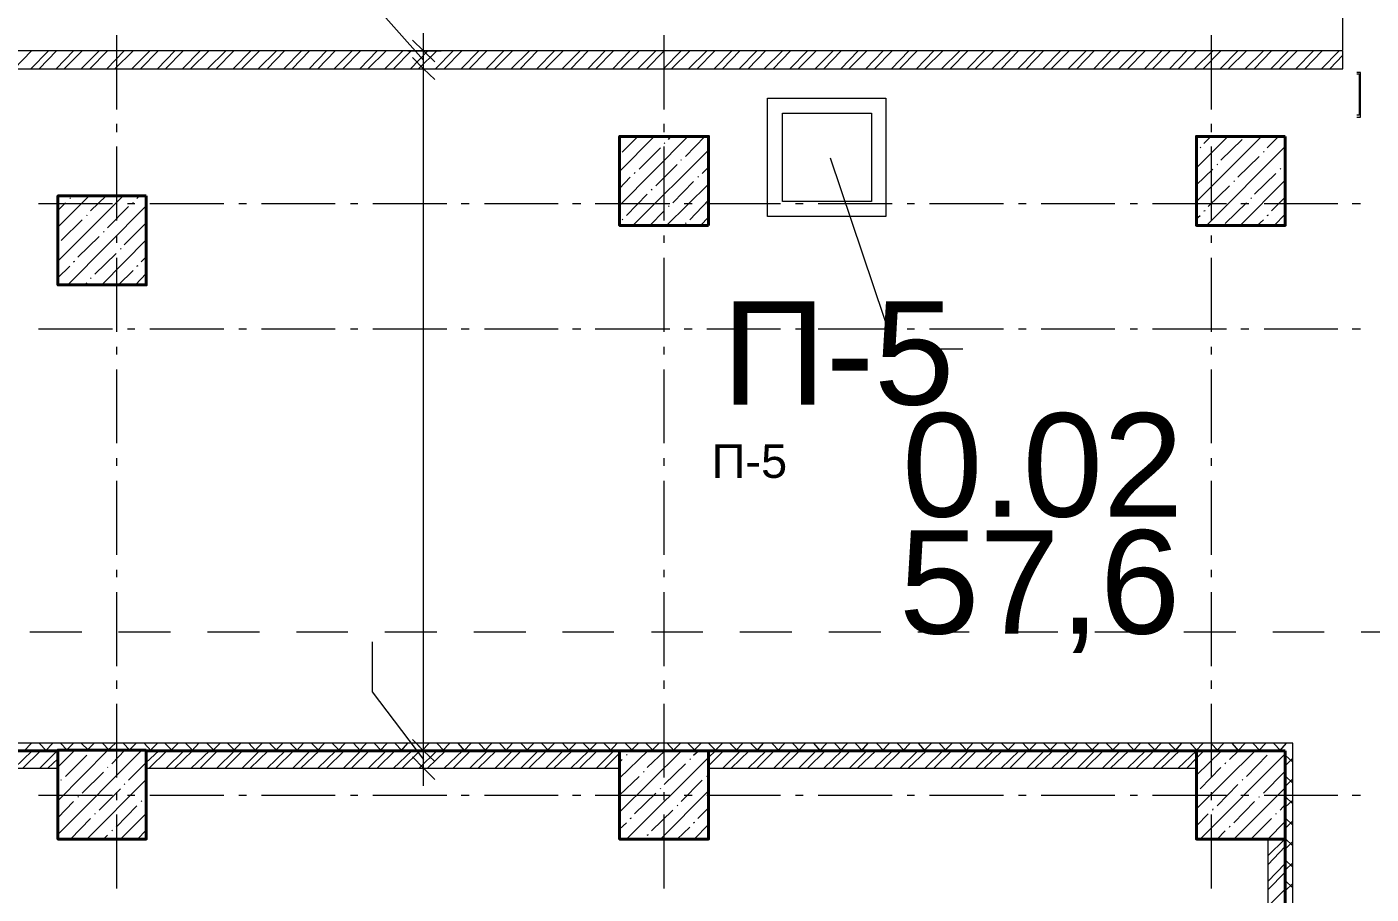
# Model space of a CAD drawing. Header units: millimetres. Extents: x -213547 to 415037, y -3642 to 106956.
# Drawn here: x -188988 to -179895, y 22739 to 28606 of the extents above; entities that cross this region are included whole.
import ezdxf

# ---------------------------------------------------------------- set-up
doc = ezdxf.new("R2010")
doc.units = ezdxf.units.MM
doc.layers.add('PDF _Текст', color=7, linetype='Continuous')
doc.styles.get("Standard").update_dxf_attribs({"font": 'arial.ttf'})

msp = doc.modelspace()

# ---------------------------------------------------------------- linework, layer by layer
at = {"lineweight": 9}
for points in [[(-189829.1, 28322.2), (-180085.5, 28322.2), (-180085.5, 28445), (-189829.1, 28445), (-189829.1, 32147.6), (-189952, 32147.6), (-189952, 23590.2), (-189829.1, 23590.2), (-188778.5, 23590.2), (-188778.5, 23708.8), (-189829.1, 23708.8), (-189829.1, 23759.6)], [(-183178.1, 27322.4), (-183978.7, 27322.4), (-183978.7, 28123), (-183178.1, 28123)], [(-183275.5, 27424.1), (-183877.1, 27424.1), (-183877.1, 28021.4), (-183275.5, 28021.4)], [(-188181.2, 23708.8), (-188181.2, 23590.2), (-184978.5, 23590.2), (-184978.5, 23708.8)], [(-184376.9, 23708.8), (-184376.9, 23590.2), (-181076.8, 23590.2), (-181076.8, 23708.8)], [(-180475.3, 23111.5), (-180593.9, 23111.5), (-180593.9, 20459.5), (-180475.3, 20459.5), (-180475.3, 20506.1)]]:
    msp.add_lwpolyline(points, close=True, dxfattribs=at)
for points in [[(-180085.5, 28449.2), (-180085.5, 29105.9), (-180085.5, 29224.5)], [(-186651.9, 29110.1), (-186651.9, 28771.2), (-186304.5, 28381.5)], [(-186304.5, 23471.5), (-186304.5, 23708.8), (-186304.5, 28322.2), (-186304.5, 28563.6)], [(-188380.3, 28046.8), (-188380.3, 28550.9)], [(-184677.7, 28046.8), (-184677.7, 28550.9)], [(-180975.2, 28046.8), (-180975.2, 28550.9)], [(-189075, 28322.2), (-188956.4, 28445)], [(-188960.7, 28322.2), (-188842, 28445)], [(-188905.6, 28322.2), (-188787, 28445)], [(-188791.2, 28322.2), (-188672.6, 28445)], [(-188736.1, 28322.2), (-188613.3, 28445)], [(-188621.8, 28322.2), (-188498.9, 28445)], [(-188562.4, 28322.2), (-188443.8, 28445)], [(-188448.1, 28322.2), (-188329.4, 28445)], [(-188393, 28322.2), (-188270.1, 28445)], [(-188278.6, 28322.2), (-188155.8, 28445)], [(-188219.3, 28322.2), (-188100.7, 28445)], [(-188104.9, 28322.2), (-187986.3, 28445)], [(-188049.8, 28322.2), (-187931.2, 28445)], [(-187935.5, 28322.2), (-187816.9, 28445)], [(-187880.4, 28322.2), (-187757.5, 28445)], [(-187766, 28322.2), (-187643.2, 28445)], [(-187706.7, 28322.2), (-187588.1, 28445)], [(-187592.3, 28322.2), (-187473.7, 28445)], [(-187537.3, 28322.2), (-187414.4, 28445)], [(-187422.9, 28322.2), (-187300, 28445)], [(-187363.6, 28322.2), (-187244.9, 28445)], [(-187249.2, 28322.2), (-187130.6, 28445)], [(-187194.1, 28322.2), (-187075.5, 28445)], [(-187079.7, 28322.2), (-186961.1, 28445)], [(-187020.4, 28322.2), (-186901.8, 28445)], [(-186910.3, 28322.2), (-186787.4, 28445)], [(-186851, 28322.2), (-186732.3, 28445)], [(-186736.6, 28322.2), (-186618, 28445)], [(-186681.5, 28322.2), (-186558.7, 28445)], [(-186567.1, 28322.2), (-186444.3, 28445)], [(-186507.8, 28322.2), (-186389.2, 28445)], [(-186410.4, 28445), (-186304.5, 28445), (-186185.9, 28445)], [(-186393.4, 28322.2), (-186274.8, 28445)], [(-186338.4, 28322.2), (-186215.5, 28445)], [(-186224, 28322.2), (-186105.4, 28445)], [(-186164.7, 28322.2), (-186046.1, 28445)], [(-186050.3, 28322.2), (-185931.7, 28445)], [(-185995.2, 28322.2), (-185876.6, 28445)], [(-185880.8, 28322.2), (-185762.2, 28445)], [(-185825.8, 28322.2), (-185702.9, 28445)], [(-185711.4, 28322.2), (-185588.5, 28445)], [(-185652.1, 28322.2), (-185533.5, 28445)], [(-185537.7, 28322.2), (-185419.1, 28445)], [(-185482.6, 28322.2), (-185359.8, 28445)], [(-185368.2, 28322.2), (-185245.4, 28445)], [(-185308.9, 28322.2), (-185190.3, 28445)], [(-185194.6, 28322.2), (-185075.9, 28445)], [(-185139.5, 28322.2), (-185020.9, 28445)], [(-185025.1, 28322.2), (-184906.5, 28445)], [(-184970, 28322.2), (-184847.2, 28445)], [(-184855.6, 28322.2), (-184732.8, 28445)], [(-184796.3, 28322.2), (-184677.7, 28445)], [(-184682, 28322.2), (-184563.3, 28445)], [(-184626.9, 28322.2), (-184504, 28445)], [(-184512.5, 28322.2), (-184389.6, 28445)], [(-184453.2, 28322.2), (-184334.6, 28445)], [(-184338.8, 28322.2), (-184220.2, 28445)], [(-184283.7, 28322.2), (-184165.1, 28445)], [(-184169.4, 28322.2), (-184050.7, 28445)], [(-184110, 28322.2), (-183991.4, 28445)], [(-183999.9, 28322.2), (-183877.1, 28445)], [(-183940.6, 28322.2), (-183822, 28445)], [(-183826.2, 28322.2), (-183707.6, 28445)], [(-183771.1, 28322.2), (-183648.3, 28445)], [(-183656.8, 28322.2), (-183533.9, 28445)], [(-183597.5, 28322.2), (-183478.8, 28445)], [(-183483.1, 28322.2), (-183364.5, 28445)], [(-183428, 28322.2), (-183305.1, 28445)], [(-183313.6, 28322.2), (-183195, 28445)], [(-183254.3, 28322.2), (-183135.7, 28445)], [(-183139.9, 28322.2), (-183021.3, 28445)], [(-183084.9, 28322.2), (-182966.2, 28445)], [(-182970.5, 28322.2), (-182851.9, 28445)], [(-182915.4, 28322.2), (-182792.5, 28445)], [(-182801, 28322.2), (-182678.2, 28445)], [(-182741.7, 28322.2), (-182623.1, 28445)], [(-182627.3, 28322.2), (-182508.7, 28445)], [(-182572.3, 28322.2), (-182449.4, 28445)], [(-182457.9, 28322.2), (-182335, 28445)], [(-182398.6, 28322.2), (-182279.9, 28445)], [(-182284.2, 28322.2), (-182165.6, 28445)], [(-182229.1, 28322.2), (-182110.5, 28445)], [(-182114.7, 28322.2), (-181996.1, 28445)], [(-182059.7, 28322.2), (-181936.8, 28445)], [(-181945.3, 28322.2), (-181822.4, 28445)], [(-181886, 28322.2), (-181767.4, 28445)], [(-181771.6, 28322.2), (-181653, 28445)], [(-181716.5, 28322.2), (-181593.7, 28445)], [(-181602.1, 28322.2), (-181479.3, 28445)], [(-181542.8, 28322.2), (-181424.2, 28445)], [(-181428.4, 28322.2), (-181309.8, 28445)], [(-181373.4, 28322.2), (-181254.8, 28445)], [(-181259, 28322.2), (-181140.4, 28445)], [(-181199.7, 28322.2), (-181081.1, 28445)], [(-181089.5, 28322.2), (-180966.7, 28445)], [(-181030.2, 28322.2), (-180911.6, 28445)], [(-180915.8, 28322.2), (-180797.2, 28445)], [(-180860.8, 28322.2), (-180737.9, 28445)], [(-180746.4, 28322.2), (-180623.5, 28445)], [(-180687.1, 28322.2), (-180568.5, 28445)], [(-180572.7, 28322.2), (-180454.1, 28445)], [(-180517.6, 28322.2), (-180394.8, 28445)], [(-180403.2, 28322.2), (-180284.6, 28445)], [(-180343.9, 28322.2), (-180225.3, 28445)], [(-180229.6, 28322.2), (-180110.9, 28445)], [(-180174.5, 28322.2), (-180085.5, 28415.4)], [(-179924.5, 20459.5), (-179924.5, 20506.1), (-180424.4, 20506.1), (-180424.4, 23708.8), (-180424.4, 23759.6), (-189782.5, 23759.6), (-189782.5, 28322.2), (-189829.1, 28322.2)], [(-186410.4, 28322.2), (-186304.5, 28322.2), (-186185.9, 28322.2)], [(-179992.3, 27996), (-179966.9, 27996), (-179966.9, 28296.7), (-179992.3, 28296.7)], [(-179992.3, 28288.3), (-179975.4, 28288.3), (-179975.4, 28008.7), (-179992.3, 28008.7)], [(-188380.3, 27894.3), (-188380.3, 27949.4)], [(-184677.7, 27894.3), (-184677.7, 27949.4)], [(-180975.2, 27894.3), (-180975.2, 27949.4)], [(-184978.5, 27856.2), (-184970, 27864.6)], [(-184978.5, 27627.4), (-184745.5, 27864.6)], [(-184978.5, 27398.6), (-184516.7, 27864.6)], [(-184961.6, 27758.7), (-184855.6, 27864.6)], [(-184648.1, 27843.4), (-184631.1, 27864.6)], [(-184533.7, 27729.1), (-184402.4, 27864.6)], [(-181076.8, 27652.8), (-180865, 27864.6)], [(-181076.8, 27424.1), (-180636.2, 27864.6)], [(-181026, 27818), (-180979.4, 27864.6)], [(-180911.6, 27703.6), (-180767.6, 27843.4)], [(-180598.1, 27788.4), (-180521.9, 27864.6)], [(-188380.3, 27297), (-188380.3, 27796.8)], [(-184889.5, 27263.1), (-184376.9, 27771.4)], [(-184847.2, 27644.3), (-184703.1, 27788.4)], [(-184677.7, 27818), (-184673.5, 27822.3)], [(-184677.7, 27297), (-184677.7, 27796.8)], [(-181051.4, 27788.4), (-181047.2, 27792.6)], [(-181009, 27263.1), (-180475.3, 27796.8)], [(-180975.2, 27297), (-180975.2, 27796.8)], [(-180623.5, 27758.7), (-180619.3, 27763)], [(-184732.8, 27530), (-184588.8, 27674)], [(-184563.3, 27703.6), (-184559.1, 27707.9)], [(-184419.3, 27614.7), (-184376.9, 27657)], [(-183555.1, 27720.6), (-183118.7, 26428.5), (-182657, 26428.5)], [(-181076.8, 27538.4), (-180966.7, 27644.3)], [(-180937, 27674), (-180932.8, 27678.2)], [(-180797.2, 27589.3), (-180653.2, 27729.1)], [(-180509.2, 27644.3), (-180504.9, 27648.6)], [(-180483.7, 27674), (-180475.3, 27682.5)], [(-184978.5, 27513), (-184906.5, 27589.3)], [(-184876.8, 27614.7), (-184872.6, 27623.2)], [(-184618.4, 27415.6), (-184478.6, 27559.6)], [(-184449, 27589.3), (-184444.7, 27593.5)], [(-180822.6, 27559.6), (-180818.4, 27563.8)], [(-180780.3, 27263.1), (-180475.3, 27568.1)], [(-180682.8, 27474.9), (-180538.8, 27614.7)], [(-188778.5, 27250.4), (-188566.7, 27462.2)], [(-188778.5, 27021.6), (-188337.9, 27462.2)], [(-188558.2, 27360.5), (-188452.3, 27462.2)], [(-188244.7, 27445.2), (-188223.5, 27462.2)], [(-184931.9, 27330.9), (-184792.1, 27474.9)], [(-184762.4, 27500.3), (-184758.2, 27508.8)], [(-184660.8, 27263.1), (-184376.9, 27542.7)], [(-180996.3, 27390.2), (-180852.3, 27530)], [(-188909.8, 27411.3), (-188409.9, 27411.3)], [(-188778.5, 27364.7), (-188727.7, 27415.6)], [(-188710.7, 26860.6), (-188181.2, 27394.4)], [(-188698, 27445.2), (-188693.8, 27449.5)], [(-188443.8, 27246.1), (-188299.8, 27390.2)], [(-188308.3, 27411.3), (-188257.4, 27411.3)], [(-188270.1, 27415.6), (-188265.9, 27419.8)], [(-188155.8, 27411.3), (-187655.9, 27411.3)], [(-187554.2, 27411.3), (-187503.4, 27411.3)], [(-187401.7, 27411.3), (-186901.8, 27411.3)], [(-186800.1, 27411.3), (-186749.3, 27411.3)], [(-186647.6, 27411.3), (-186147.7, 27411.3)], [(-186050.3, 27411.3), (-185995.2, 27411.3)], [(-185893.6, 27411.3), (-185393.7, 27411.3)], [(-185296.2, 27411.3), (-185241.2, 27411.3)], [(-185143.7, 27411.3), (-184639.6, 27411.3)], [(-184648.1, 27390.2), (-184643.8, 27394.4)], [(-184542.2, 27411.3), (-184487.1, 27411.3)], [(-184504, 27301.2), (-184376.9, 27432.5)], [(-184389.6, 27411.3), (-183889.8, 27411.3)], [(-183788.1, 27411.3), (-183737.3, 27411.3)], [(-183635.6, 27411.3), (-183135.7, 27411.3)], [(-183034, 27411.3), (-182983.2, 27411.3)], [(-182881.5, 27411.3), (-182381.6, 27411.3)], [(-182279.9, 27411.3), (-182229.1, 27411.3)], [(-182127.4, 27411.3), (-181627.6, 27411.3)], [(-181525.9, 27411.3), (-181475, 27411.3)], [(-181373.4, 27411.3), (-180873.5, 27411.3)], [(-180882, 27275.8), (-180737.9, 27415.6)], [(-180776, 27411.3), (-180721, 27411.3)], [(-180708.3, 27445.2), (-180704, 27449.5)], [(-180619.3, 27411.3), (-180119.4, 27411.3)], [(-180568.5, 27360.5), (-180475.3, 27453.7)], [(-180022, 27411.3), (-179966.9, 27411.3)], [(-188757.3, 27161.4), (-188613.3, 27301.2)], [(-188583.6, 27330.9), (-188579.4, 27335.1)], [(-184961.6, 27301.2), (-184957.3, 27305.4)], [(-184775.2, 27263.1), (-184677.7, 27360.5)], [(-184533.7, 27275.8), (-184529.4, 27280)], [(-184432, 27263.1), (-184376.9, 27318.1)], [(-181076.8, 27309.7), (-181051.4, 27330.9)], [(-181026, 27360.5), (-181017.5, 27364.7)], [(-180665.9, 27263.1), (-180623.5, 27301.2)], [(-180598.1, 27330.9), (-180589.6, 27335.1)], [(-180551.5, 27263.1), (-180475.3, 27339.3)], [(-188469.2, 27216.5), (-188465, 27220.7)], [(-188380.3, 27144.5), (-188380.3, 27195.3)], [(-188329.4, 27131.7), (-188185.4, 27275.8)], [(-184677.7, 27144.5), (-184677.7, 27195.3)], [(-180975.2, 27144.5), (-180975.2, 27195.3)], [(-188778.5, 27136), (-188778.5, 27136)], [(-188642.9, 27047), (-188498.9, 27186.8)], [(-188482, 26860.6), (-188181.2, 27165.6)], [(-188354.9, 27102.1), (-188350.6, 27106.3)], [(-188672.6, 27017.4), (-188664.1, 27021.6)], [(-188528.6, 26932.6), (-188384.5, 27072.4)], [(-188380.3, 26542.9), (-188380.3, 27042.8)], [(-188215.1, 27017.4), (-188181.2, 27051.3)], [(-184677.7, 26542.9), (-184677.7, 27042.8)], [(-180975.2, 26542.9), (-180975.2, 27042.8)], [(-188778.5, 26907.2), (-188698, 26987.7)], [(-188367.6, 26860.6), (-188270.1, 26958.1)], [(-188253.2, 26860.6), (-188181.2, 26936.9)], [(-188244.7, 26987.7), (-188236.2, 26991.9)], [(-188596.3, 26860.6), (-188583.6, 26873.3)], [(-188558.2, 26903), (-188554, 26907.2)], [(-188909.8, 26564.1), (-188409.9, 26564.1)], [(-188308.3, 26564.1), (-188257.4, 26564.1)], [(-188155.8, 26564.1), (-187655.9, 26564.1)], [(-187554.2, 26564.1), (-187503.4, 26564.1)], [(-187401.7, 26564.1), (-186901.8, 26564.1)], [(-186800.1, 26564.1), (-186749.3, 26564.1)], [(-186647.6, 26564.1), (-186147.7, 26564.1)], [(-186050.3, 26564.1), (-185995.2, 26564.1)], [(-185893.6, 26564.1), (-185393.7, 26564.1)], [(-185296.2, 26564.1), (-185241.2, 26564.1)], [(-185143.7, 26564.1), (-184639.6, 26564.1)], [(-184542.2, 26564.1), (-184487.1, 26564.1)], [(-184389.6, 26564.1), (-183889.8, 26564.1)], [(-183788.1, 26564.1), (-183737.3, 26564.1)], [(-183635.6, 26564.1), (-183135.7, 26564.1)], [(-183034, 26564.1), (-182983.2, 26564.1)], [(-182881.5, 26564.1), (-182381.6, 26564.1)], [(-182279.9, 26564.1), (-182229.1, 26564.1)], [(-182127.4, 26564.1), (-181627.6, 26564.1)], [(-181525.9, 26564.1), (-181475, 26564.1)], [(-181373.4, 26564.1), (-180873.5, 26564.1)], [(-180776, 26564.1), (-180721, 26564.1)], [(-180619.3, 26564.1), (-180119.4, 26564.1)], [(-180022, 26564.1), (-179966.9, 26564.1)], [(-188380.3, 26390.4), (-188380.3, 26441.2)], [(-184677.7, 26390.4), (-184677.7, 26441.2)], [(-180975.2, 26390.4), (-180975.2, 26441.2)], [(-188380.3, 25788.8), (-188380.3, 26288.7)], [(-184677.7, 25788.8), (-184677.7, 26288.7)], [(-180975.2, 25788.8), (-180975.2, 26288.7)], [(-188380.3, 25636.3), (-188380.3, 25687.1)], [(-184677.7, 25636.3), (-184677.7, 25687.1)], [(-180975.2, 25636.3), (-180975.2, 25687.1)], [(-188380.3, 25034.8), (-188380.3, 25534.6)], [(-184677.7, 25034.8), (-184677.7, 25534.6)], [(-180975.2, 25034.8), (-180975.2, 25534.6)], [(-188380.3, 24882.2), (-188380.3, 24933.1)], [(-184677.7, 24882.2), (-184677.7, 24933.1)], [(-180975.2, 24882.2), (-180975.2, 24933.1)], [(-188380.3, 24280.7), (-188380.3, 24780.6)], [(-184677.7, 24280.7), (-184677.7, 24780.6)], [(-180975.2, 24280.7), (-180975.2, 24780.6)], [(-188969.1, 24513.7), (-188617.5, 24513.7)], [(-188367.6, 24513.7), (-188016, 24513.7)], [(-187766, 24513.7), (-187414.4, 24513.7)], [(-187164.5, 24513.7), (-186817.1, 24513.7)], [(-186567.1, 24513.7), (-186215.5, 24513.7)], [(-185965.6, 24513.7), (-185614, 24513.7)], [(-185364, 24513.7), (-185016.6, 24513.7)], [(-184762.4, 24513.7), (-184415.1, 24513.7)], [(-184165.1, 24513.7), (-183813.5, 24513.7)], [(-183563.6, 24513.7), (-183211.9, 24513.7)], [(-182962, 24513.7), (-182614.6, 24513.7)], [(-182364.7, 24513.7), (-182013.1, 24513.7)], [(-181763.1, 24513.7), (-181411.5, 24513.7)], [(-181161.6, 24513.7), (-180809.9, 24513.7)], [(-180560, 24513.7), (-180212.6, 24513.7)], [(-179962.7, 24513.7), (-179611.1, 24513.7)], [(-186651.9, 24445.9), (-186651.9, 24107), (-186304.5, 23649.5)], [(-188380.3, 24128.2), (-188380.3, 24183.2)], [(-184677.7, 24128.2), (-184677.7, 24183.2)], [(-180975.2, 24128.2), (-180975.2, 24183.2)], [(-188380.3, 23526.6), (-188380.3, 24026.5)], [(-184677.7, 23526.6), (-184677.7, 24026.5)], [(-180975.2, 23526.6), (-180975.2, 24026.5)], [(-189007.3, 23708.8), (-188956.4, 23759.6)], [(-188854.8, 23708.8), (-188905.6, 23759.6)], [(-188863.2, 23708.8), (-188812.4, 23759.6)], [(-188715, 23713), (-188761.6, 23759.6)], [(-188719.2, 23713), (-188672.6, 23759.6)], [(-188570.9, 23713), (-188621.8, 23759.6)], [(-188579.4, 23713), (-188532.8, 23759.6)], [(-188431.1, 23713), (-188477.7, 23759.6)], [(-188439.6, 23713), (-188388.8, 23759.6)], [(-188291.3, 23713), (-188337.9, 23759.6)], [(-188295.6, 23713), (-188249, 23759.6)], [(-188147.3, 23708.8), (-188193.9, 23759.6)], [(-188155.8, 23708.8), (-188104.9, 23759.6)], [(-188003.2, 23708.8), (-188054.1, 23759.6)], [(-188016, 23708.8), (-187965.1, 23759.6)], [(-187863.4, 23708.8), (-187914.3, 23759.6)], [(-187871.9, 23708.8), (-187825.3, 23759.6)], [(-187719.4, 23708.8), (-187770.3, 23759.6)], [(-187732.1, 23708.8), (-187681.3, 23759.6)], [(-187579.6, 23708.8), (-187630.5, 23759.6)], [(-187592.3, 23708.8), (-187541.5, 23759.6)], [(-187439.8, 23708.8), (-187486.4, 23759.6)], [(-187448.3, 23708.8), (-187397.5, 23759.6)], [(-187295.8, 23708.8), (-187346.6, 23759.6)], [(-187308.5, 23708.8), (-187257.7, 23759.6)], [(-187156, 23708.8), (-187206.8, 23759.6)], [(-187164.5, 23708.8), (-187117.9, 23759.6)], [(-187011.9, 23708.8), (-187062.8, 23759.6)], [(-187024.7, 23708.8), (-186973.8, 23759.6)], [(-186872.1, 23708.8), (-186923, 23759.6)], [(-186884.9, 23708.8), (-186834, 23759.6)], [(-186732.3, 23708.8), (-186778.9, 23759.6)], [(-186740.8, 23708.8), (-186690, 23759.6)], [(-186588.3, 23708.8), (-186639.1, 23759.6)], [(-186601, 23708.8), (-186550.2, 23759.6)], [(-186448.5, 23708.8), (-186499.3, 23759.6)], [(-186457, 23708.8), (-186410.4, 23759.6)], [(-186304.5, 23708.8), (-186355.3, 23759.6)], [(-186317.2, 23708.8), (-186266.3, 23759.6)], [(-186164.7, 23708.8), (-186215.5, 23759.6)], [(-186177.4, 23708.8), (-186126.5, 23759.6)], [(-186024.9, 23708.8), (-186071.5, 23759.6)], [(-186033.3, 23708.8), (-185982.5, 23759.6)], [(-185880.8, 23708.8), (-185931.7, 23759.6)], [(-185893.6, 23708.8), (-185842.7, 23759.6)], [(-185741, 23708.8), (-185791.9, 23759.6)], [(-185749.5, 23708.8), (-185702.9, 23759.6)], [(-185597, 23708.8), (-185647.8, 23759.6)], [(-185609.7, 23708.8), (-185558.9, 23759.6)], [(-185457.2, 23708.8), (-185508, 23759.6)], [(-185469.9, 23708.8), (-185419.1, 23759.6)], [(-185317.4, 23708.8), (-185364, 23759.6)], [(-185325.9, 23708.8), (-185275, 23759.6)], [(-185173.4, 23708.8), (-185224.2, 23759.6)], [(-185186.1, 23708.8), (-185135.2, 23759.6)], [(-185033.6, 23708.8), (-185084.4, 23759.6)], [(-185042, 23708.8), (-184995.4, 23759.6)], [(-184889.5, 23708.8), (-184940.4, 23759.6)], [(-184902.2, 23708.8), (-184851.4, 23759.6)], [(-184749.7, 23708.8), (-184800.6, 23759.6)], [(-184762.4, 23708.8), (-184711.6, 23759.6)], [(-184609.9, 23708.8), (-184656.5, 23759.6)], [(-184618.4, 23708.8), (-184567.6, 23759.6)], [(-184465.9, 23708.8), (-184516.7, 23759.6)], [(-184478.6, 23708.8), (-184427.8, 23759.6)], [(-184326.1, 23708.8), (-184376.9, 23759.6)], [(-184334.6, 23708.8), (-184283.7, 23759.6)], [(-184182.1, 23708.8), (-184232.9, 23759.6)], [(-184194.8, 23708.8), (-184143.9, 23759.6)], [(-184042.3, 23708.8), (-184093.1, 23759.6)], [(-184050.7, 23708.8), (-184004.1, 23759.6)], [(-183898.2, 23708.8), (-183949.1, 23759.6)], [(-183910.9, 23708.8), (-183860.1, 23759.6)], [(-183758.4, 23708.8), (-183809.3, 23759.6)], [(-183771.1, 23708.8), (-183720.3, 23759.6)], [(-183618.6, 23708.8), (-183665.2, 23759.6)], [(-183627.1, 23708.8), (-183576.3, 23759.6)], [(-183474.6, 23708.8), (-183525.4, 23759.6)], [(-183487.3, 23708.8), (-183436.5, 23759.6)], [(-183334.8, 23708.8), (-183385.6, 23759.6)], [(-183343.3, 23708.8), (-183296.7, 23759.6)], [(-183190.8, 23708.8), (-183241.6, 23759.6)], [(-183203.5, 23708.8), (-183152.6, 23759.6)], [(-183051, 23708.8), (-183101.8, 23759.6)], [(-183063.7, 23708.8), (-183012.8, 23759.6)], [(-182911.2, 23708.8), (-182957.8, 23759.6)], [(-182919.6, 23708.8), (-182868.8, 23759.6)], [(-182767.1, 23708.8), (-182818, 23759.6)], [(-182779.8, 23708.8), (-182729, 23759.6)], [(-182627.3, 23708.8), (-182678.2, 23759.6)], [(-182635.8, 23708.8), (-182589.2, 23759.6)], [(-182483.3, 23708.8), (-182534.1, 23759.6)], [(-182496, 23708.8), (-182445.2, 23759.6)], [(-182343.5, 23708.8), (-182394.3, 23759.6)], [(-182356.2, 23708.8), (-182305.4, 23759.6)], [(-182203.7, 23708.8), (-182250.3, 23759.6)], [(-182212.2, 23708.8), (-182161.3, 23759.6)], [(-182059.7, 23708.8), (-182110.5, 23759.6)], [(-182072.4, 23708.8), (-182021.5, 23759.6)], [(-181919.9, 23708.8), (-181970.7, 23759.6)], [(-181928.3, 23708.8), (-181881.7, 23759.6)], [(-181775.8, 23708.8), (-181826.7, 23759.6)], [(-181788.5, 23708.8), (-181737.7, 23759.6)], [(-181636, 23708.8), (-181686.9, 23759.6)], [(-181648.7, 23708.8), (-181597.9, 23759.6)], [(-181496.2, 23708.8), (-181542.8, 23759.6)], [(-181504.7, 23708.8), (-181453.9, 23759.6)], [(-181352.2, 23708.8), (-181403, 23759.6)], [(-181364.9, 23708.8), (-181314.1, 23759.6)], [(-181212.4, 23708.8), (-181263.2, 23759.6)], [(-181220.9, 23708.8), (-181174.3, 23759.6)], [(-181068.4, 23708.8), (-181119.2, 23759.6)], [(-181081.1, 23708.8), (-181030.2, 23759.6)], [(-180928.6, 23708.8), (-180979.4, 23759.6)], [(-180941.3, 23708.8), (-180890.4, 23759.6)], [(-180788.8, 23708.8), (-180835.4, 23759.6)], [(-180797.2, 23708.8), (-180746.4, 23759.6)], [(-180644.7, 23708.8), (-180695.6, 23759.6)], [(-180657.4, 23708.8), (-180606.6, 23759.6)], [(-180504.9, 23708.8), (-180555.8, 23759.6)], [(-180513.4, 23708.8), (-180466.8, 23759.6)], [(-189075, 23590.2), (-188952.2, 23708.8)], [(-189015.7, 23590.2), (-188897.1, 23708.8)], [(-188901.4, 23590.2), (-188782.7, 23708.8)], [(-188846.3, 23590.2), (-188778.5, 23653.7)], [(-188778.5, 23598.6), (-188664.1, 23713)], [(-188778.5, 23369.9), (-188439.6, 23713)], [(-188778.5, 23141.1), (-188210.8, 23713)], [(-188778.5, 23713), (-188778.5, 23713)], [(-188727.7, 23535.1), (-188583.6, 23679.1)], [(-188558.2, 23708.8), (-188554, 23713)], [(-188414.2, 23619.8), (-188325.2, 23713)], [(-188181.2, 23628.3), (-188096.4, 23708.8)], [(-188160, 23590.2), (-188041.4, 23708.8)], [(-188045.6, 23590.2), (-187927, 23708.8)], [(-187990.5, 23590.2), (-187867.7, 23708.8)], [(-187876.2, 23590.2), (-187753.3, 23708.8)], [(-187816.9, 23590.2), (-187698.2, 23708.8)], [(-187702.5, 23590.2), (-187583.9, 23708.8)], [(-187647.4, 23590.2), (-187528.8, 23708.8)], [(-187533, 23590.2), (-187414.4, 23708.8)], [(-187477.9, 23590.2), (-187355.1, 23708.8)], [(-187363.6, 23590.2), (-187240.7, 23708.8)], [(-187304.3, 23590.2), (-187185.6, 23708.8)], [(-187189.9, 23590.2), (-187071.3, 23708.8)], [(-187134.8, 23590.2), (-187011.9, 23708.8)], [(-187020.4, 23590.2), (-186897.6, 23708.8)], [(-186961.1, 23590.2), (-186842.5, 23708.8)], [(-186846.7, 23590.2), (-186728.1, 23708.8)], [(-186791.7, 23590.2), (-186673, 23708.8)], [(-186677.3, 23590.2), (-186558.7, 23708.8)], [(-186618, 23590.2), (-186499.3, 23708.8)], [(-186507.8, 23590.2), (-186385, 23708.8)], [(-186448.5, 23590.2), (-186329.9, 23708.8)], [(-186410.4, 23708.8), (-186304.5, 23708.8), (-186185.9, 23708.8)], [(-186334.1, 23590.2), (-186215.5, 23708.8)], [(-186279.1, 23590.2), (-186156.2, 23708.8)], [(-186164.7, 23590.2), (-186041.8, 23708.8)], [(-186105.4, 23590.2), (-185986.7, 23708.8)], [(-185991, 23590.2), (-185872.4, 23708.8)], [(-185935.9, 23590.2), (-185813.1, 23708.8)], [(-185821.5, 23590.2), (-185702.9, 23708.8)], [(-185762.2, 23590.2), (-185643.6, 23708.8)], [(-185647.8, 23590.2), (-185529.2, 23708.8)], [(-185592.8, 23590.2), (-185474.2, 23708.8)], [(-185478.4, 23590.2), (-185359.8, 23708.8)], [(-185423.3, 23590.2), (-185300.5, 23708.8)], [(-185308.9, 23590.2), (-185186.1, 23708.8)], [(-185249.6, 23590.2), (-185131, 23708.8)], [(-185135.2, 23590.2), (-185016.6, 23708.8)], [(-185080.2, 23590.2), (-184978.5, 23691.8)], [(-184978.5, 23522.4), (-184787.9, 23708.8)], [(-184978.5, 23293.6), (-184559.1, 23708.8)], [(-184978.5, 23708.8), (-184376.9, 23708.8)], [(-184978.5, 23632.5), (-184961.6, 23649.5)], [(-184931.9, 23679.1), (-184927.7, 23683.4)], [(-184931.9, 23111.5), (-184376.9, 23662.2)], [(-184906.5, 23708.8), (-184902.2, 23708.8)], [(-184792.1, 23594.4), (-184673.5, 23708.8)], [(-184504, 23649.5), (-184499.8, 23653.7)], [(-184478.6, 23679.1), (-184444.7, 23708.8)], [(-184376.9, 23662.2), (-184330.3, 23708.8)], [(-184376.9, 23607.1), (-184275.3, 23708.8)], [(-184279.5, 23590.2), (-184160.9, 23708.8)], [(-184224.4, 23590.2), (-184101.6, 23708.8)], [(-184110, 23590.2), (-183987.2, 23708.8)], [(-184050.7, 23590.2), (-183932.1, 23708.8)], [(-183936.4, 23590.2), (-183817.7, 23708.8)], [(-183881.3, 23590.2), (-183762.7, 23708.8)], [(-183766.9, 23590.2), (-183648.3, 23708.8)], [(-183707.6, 23590.2), (-183589, 23708.8)], [(-183597.5, 23590.2), (-183474.6, 23708.8)], [(-183538.1, 23590.2), (-183419.5, 23708.8)], [(-183423.8, 23590.2), (-183305.1, 23708.8)], [(-183368.7, 23590.2), (-183245.8, 23708.8)], [(-183254.3, 23590.2), (-183131.5, 23708.8)], [(-183195, 23590.2), (-183076.4, 23708.8)], [(-183080.6, 23590.2), (-182962, 23708.8)], [(-183025.5, 23590.2), (-182902.7, 23708.8)], [(-182911.2, 23590.2), (-182792.5, 23708.8)], [(-182851.9, 23590.2), (-182733.2, 23708.8)], [(-182737.5, 23590.2), (-182618.9, 23708.8)], [(-182682.4, 23590.2), (-182563.8, 23708.8)], [(-182568, 23590.2), (-182449.4, 23708.8)], [(-182512.9, 23590.2), (-182390.1, 23708.8)], [(-182398.6, 23590.2), (-182275.7, 23708.8)], [(-182339.3, 23590.2), (-182220.6, 23708.8)], [(-182224.9, 23590.2), (-182106.3, 23708.8)], [(-182169.8, 23590.2), (-182047, 23708.8)], [(-182055.4, 23590.2), (-181932.6, 23708.8)], [(-181996.1, 23590.2), (-181877.5, 23708.8)], [(-181881.7, 23590.2), (-181763.1, 23708.8)], [(-181826.7, 23590.2), (-181708, 23708.8)], [(-181712.3, 23590.2), (-181593.7, 23708.8)], [(-181657.2, 23590.2), (-181534.4, 23708.8)], [(-181542.8, 23590.2), (-181420, 23708.8)], [(-181483.5, 23590.2), (-181364.9, 23708.8)], [(-181369.1, 23590.2), (-181250.5, 23708.8)], [(-181314.1, 23590.2), (-181191.2, 23708.8)], [(-181199.7, 23590.2), (-181076.8, 23708.8)], [(-181140.4, 23590.2), (-181076.8, 23657.9)], [(-181076.8, 23543.6), (-180907.4, 23708.8)], [(-181076.8, 23314.8), (-180678.6, 23708.8)], [(-181076.8, 23657.9), (-181026, 23708.8)], [(-181076.8, 23708.8), (-180475.3, 23708.8), (-180475.3, 23111.5)], [(-181051.4, 23111.5), (-180475.3, 23687.6)], [(-180852.3, 23649.5), (-180793, 23708.8)], [(-180737.9, 23535.1), (-180598.1, 23679.1)], [(-180568.5, 23708.8), (-180564.2, 23708.8)], [(-180424.4, 23632.5), (-180475.3, 23679.1)], [(-180475.3, 23607.1), (-180424.4, 23657.9)], [(-188613.3, 23420.7), (-188469.2, 23564.7)], [(-188443.8, 23594.4), (-188439.6, 23598.6)], [(-188299.8, 23509.7), (-188181.2, 23628.3)], [(-186410.4, 23590.2), (-186304.5, 23590.2), (-186185.9, 23590.2)], [(-184817.5, 23564.7), (-184813.3, 23569)], [(-184677.7, 23480), (-184533.7, 23619.8)], [(-181051.4, 23450.4), (-180911.6, 23594.4)], [(-180882, 23619.8), (-180877.7, 23628.3)], [(-180623.5, 23420.7), (-180483.7, 23564.7)], [(-188757.3, 23509.7), (-188753.1, 23513.9)], [(-188583.6, 23111.5), (-188181.2, 23513.9)], [(-188329.4, 23480), (-188325.2, 23484.3)], [(-184978.5, 23408), (-184847.2, 23535.1)], [(-184563.3, 23365.6), (-184419.3, 23509.7)], [(-184389.6, 23535.1), (-184385.4, 23539.3)], [(-180937, 23336), (-180797.2, 23480)], [(-180767.6, 23509.7), (-180763.3, 23513.9)], [(-180424.4, 23488.5), (-180475.3, 23539.3)], [(-180475.3, 23467.3), (-180424.4, 23518.1)], [(-188909.8, 23408), (-188409.9, 23408)], [(-188642.9, 23395.3), (-188638.7, 23399.5)], [(-188498.9, 23306.3), (-188354.9, 23450.4)], [(-188380.3, 23374.1), (-188380.3, 23429.2)], [(-188308.3, 23408), (-188257.4, 23408)], [(-188215.1, 23365.6), (-188210.8, 23369.9)], [(-188185.4, 23395.3), (-188181.2, 23399.5)], [(-188155.8, 23408), (-187655.9, 23408)], [(-187554.2, 23408), (-187503.4, 23408)], [(-187401.7, 23408), (-186901.8, 23408)], [(-186800.1, 23408), (-186749.3, 23408)], [(-186647.6, 23408), (-186147.7, 23408)], [(-186050.3, 23408), (-185995.2, 23408)], [(-185893.6, 23408), (-185393.7, 23408)], [(-185296.2, 23408), (-185241.2, 23408)], [(-185143.7, 23408), (-184639.6, 23408)], [(-184876.8, 23280.9), (-184732.8, 23420.7)], [(-184703.1, 23450.4), (-184698.9, 23454.6)], [(-184703.1, 23111.5), (-184376.9, 23437.7)], [(-184677.7, 23374.1), (-184677.7, 23429.2)], [(-184542.2, 23408), (-184487.1, 23408)], [(-184389.6, 23408), (-183889.8, 23408)], [(-183788.1, 23408), (-183737.3, 23408)], [(-183635.6, 23408), (-183135.7, 23408)], [(-183034, 23408), (-182983.2, 23408)], [(-182881.5, 23408), (-182381.6, 23408)], [(-182279.9, 23408), (-182229.1, 23408)], [(-182127.4, 23408), (-181627.6, 23408)], [(-181525.9, 23408), (-181475, 23408)], [(-181373.4, 23408), (-180873.5, 23408)], [(-180975.2, 23374.1), (-180975.2, 23429.2)], [(-180822.6, 23111.5), (-180475.3, 23458.8)], [(-180776, 23408), (-180721, 23408)], [(-180653.2, 23395.3), (-180649, 23399.5)], [(-180619.3, 23408), (-180119.4, 23408)], [(-180424.4, 23348.7), (-180475.3, 23399.5)], [(-180475.3, 23327.5), (-180424.4, 23374.1)], [(-180022, 23408), (-179966.9, 23408)], [(-188778.5, 23255.5), (-188672.6, 23365.6)], [(-188528.6, 23280.9), (-188524.3, 23285.1)], [(-188384.5, 23191.9), (-188244.7, 23336)], [(-188354.9, 23111.5), (-188181.2, 23285.1)], [(-184762.4, 23166.5), (-184618.4, 23306.3)], [(-184588.8, 23336), (-184584.5, 23340.2)], [(-184449, 23251.3), (-184376.9, 23323.3)], [(-181076.8, 23200.4), (-180996.3, 23280.9)], [(-180966.7, 23306.3), (-180962.4, 23314.8)], [(-180822.6, 23221.6), (-180682.8, 23365.6)], [(-180538.8, 23280.9), (-180534.6, 23285.1)], [(-180509.2, 23306.3), (-180475.3, 23344.5)], [(-188693.8, 23111.5), (-188558.2, 23251.3)], [(-188380.3, 22776.8), (-188380.3, 23276.7)], [(-184978.5, 23179.2), (-184931.9, 23221.6)], [(-184906.5, 23251.3), (-184898, 23255.5)], [(-184677.7, 22776.8), (-184677.7, 23276.7)], [(-184588.8, 23111.5), (-184504, 23191.9)], [(-184478.6, 23221.6), (-184470.1, 23225.8)], [(-184474.4, 23111.5), (-184376.9, 23208.9)], [(-180975.2, 22776.8), (-180975.2, 23276.7)], [(-180852.3, 23191.9), (-180848.1, 23200.4)], [(-180708.3, 23111.5), (-180568.5, 23251.3)], [(-180593.9, 23111.5), (-180475.3, 23230.1)], [(-180424.4, 23204.7), (-180475.3, 23255.5)], [(-180475.3, 23183.5), (-180424.4, 23234.3)], [(-188469.2, 23111.5), (-188443.8, 23136.9)], [(-188414.2, 23166.5), (-188409.9, 23170.8)], [(-188240.5, 23111.5), (-188181.2, 23170.8)], [(-184792.1, 23136.9), (-184783.6, 23141.1)], [(-180937, 23111.5), (-180882, 23166.5)], [(-180593.9, 22997.1), (-180479.5, 23111.5)], [(-180479.5, 23111.5), (-180475.3, 23115.7)], [(-180424.4, 23064.9), (-180475.3, 23115.7)], [(-180593.9, 22937.8), (-180475.3, 23060.6)], [(-180475.3, 23043.7), (-180424.4, 23094.5)], [(-180593.9, 22823.4), (-180475.3, 22946.2)], [(-180424.4, 22920.8), (-180475.3, 22971.7)], [(-180475.3, 22899.6), (-180424.4, 22950.5)], [(-180593.9, 22768.3), (-180475.3, 22886.9)], [(-180424.4, 22781), (-180475.3, 22831.9)], [(-180593.9, 22653.9), (-180475.3, 22772.5)], [(-180475.3, 22759.8), (-180424.4, 22810.7)]]:
    msp.add_lwpolyline(points, dxfattribs=at)
at = {"lineweight": 18}
for points in [[(-186380.7, 28517), (-186304.5, 28445), (-186228.2, 28368.8)], [(-186380.7, 28398.4), (-186304.5, 28322.2), (-186228.2, 28250.1)], [(-186380.7, 23785), (-186304.5, 23708.8), (-186228.2, 23636.8)], [(-186380.7, 23666.4), (-186304.5, 23590.2), (-186228.2, 23513.9)]]:
    msp.add_lwpolyline(points, dxfattribs=at)
at = {"lineweight": 40}
for points in [[(-184376.9, 27263.1), (-184376.9, 27864.6), (-184978.5, 27864.6), (-184978.5, 27263.1)], [(-180475.3, 27864.6), (-181076.8, 27864.6), (-181076.8, 27263.1), (-180475.3, 27263.1)], [(-188181.2, 27462.2), (-188778.5, 27462.2), (-188778.5, 26860.6), (-188181.2, 26860.6)], [(-188181.2, 23713), (-188778.5, 23713), (-188778.5, 23111.5), (-188181.2, 23111.5)], [(-184376.9, 23708.8), (-184978.5, 23708.8), (-184978.5, 23111.5), (-184376.9, 23111.5)], [(-180475.3, 23708.8), (-181076.8, 23708.8), (-181076.8, 23111.5), (-180475.3, 23111.5)]]:
    msp.add_lwpolyline(points, close=True, dxfattribs=at)
for points in [[(-189829.1, 23708.8), (-188778.5, 23708.8)], [(-188181.2, 23708.8), (-184978.5, 23708.8)], [(-184376.9, 23708.8), (-181076.8, 23708.8)], [(-180475.3, 23111.5), (-180475.3, 20506.1)]]:
    msp.add_lwpolyline(points, dxfattribs=at)

# ---------------------------------------------------------------- texts
at = {"char_height": 700, "attachment_point": 4}
for s, insert in [('П-5', (-184286, 26395.2)), ('0.02', (-183067.7, 25637.4)), ('57,6', (-183088.8, 24785.8))]:
    msp.add_mtext(s, dxfattribs=dict(at, insert=insert))
at = {"layer": 'PDF _Текст', "insert": (-184356.4, 25666.9), "char_height": 227.67, "attachment_point": 4}
msp.add_mtext('П-5', dxfattribs=at)

doc.saveas('drawing.dxf')
